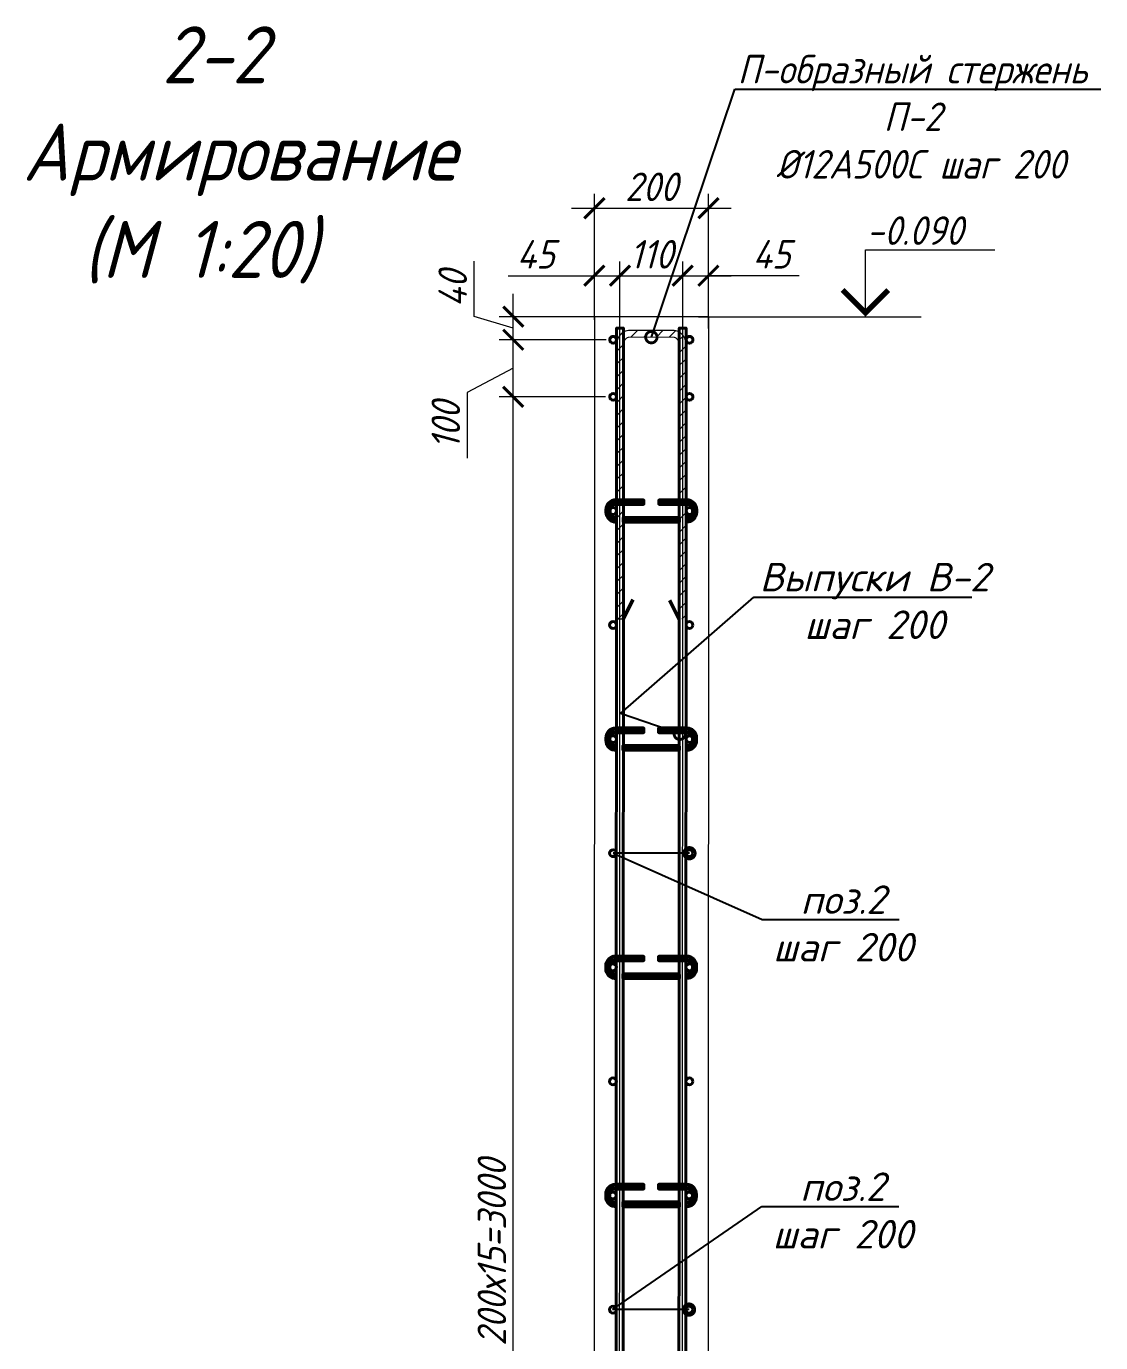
# Model space of a CAD drawing. Header units: millimetres. Extents: x 504091 to 2165846, y 135022 to 442887.
# Drawn here: x 1286869 to 1288753, y 236510 to 238817 of the extents above; entities that cross this region are included whole.
import ezdxf
from ezdxf import colors
from ezdxf.entities.mleader import LeaderData, LeaderLine
from ezdxf.math import Vec2, Vec3

# ---------------------------------------------------------------- set-up
doc = ezdxf.new("R2010")
doc.units = ezdxf.units.MM
doc.layers.get('Defpoints').update_dxf_attribs({"color": 255})
doc.layers.add('!Defpoints', color=255, linetype='Continuous', lineweight=5, plot=False)
for name, color, linetype, lineweight in [('Аннотация', 7, 'Continuous', 9), ('Арматура 12', 26, 'Continuous', 50), ('КР_Арматура 12', 174, 'Continuous', 40), ('Монолит тонкий', 204, 'Continuous', 9), ('Размер', 7, 'Continuous', 13), ('размеры', 7, 'Continuous', 9), ('Размеры КР', 164, 'Continuous', 9)]:
    doc.layers.add(name, color=color, linetype=linetype, lineweight=lineweight)
doc.styles.add('GOST 2.304_new', font='isocpeur.ttf', dxfattribs={"width": 0.9, "oblique": 15})
doc.dimstyles.new('SPDS 1_20', dxfattribs={"dimscale": 20, "dimtxt": 2.5, "dimasz": 1.77, "dimexe": 1.25, "dimexo": 0.625, "dimtad": 1, "dimdec": 0, "dimrnd": 0.001, "dimtxsty": 'GOST 2.304_new', "dimblk": 'ARCHTICK', "dimcen": 2.5, "dimdle": 2, "dimclrt": 256, "dimadec": 0, "dimazin": 2, "dimtfac": 0.75, "dimtdec": 0, "dimtmove": 1, "dimatfit": 3, "dimfxl": 0, "dimtolj": 1, "dimlwd": 9, "dimlwe": 9, "dimarcsym": 0})

# ---------------------------------------------------------------- blocks, each defined once
blk = doc.blocks.new('_ArchTick')
at = {"color": 0, "linetype": 'ByBlock', "const_width": 0.15}
blk.add_lwpolyline([(-0.5, -0.5), (0.5, 0.5)], dxfattribs=at)
blk = doc.blocks.new('*D2861')
at = {"layer": 'Defpoints', "color": 0, "lineweight": 20, "transparency": 16777216}
for p in [(1287723.2, 238167.9), (1287897.3, 238167.9), (1287897.3, 235167.9)]:
    blk.add_point(p, dxfattribs=at)
at = {"layer": 'Размеры КР', "color": 0, "lineweight": 9, "transparency": 16777216}
for p, q in [((1287723.2, 235127.9), (1287723.2, 238207.9)), ((1287884.8, 238167.9), (1287698.2, 238167.9)), ((1287884.8, 235167.9), (1287698.2, 235167.9))]:
    blk.add_line(p, q, dxfattribs=at)
at = {"layer": 'Размеры КР', "color": 0, "lineweight": 9, "transparency": 16777216, "xscale": 35.4, "yscale": 35.4, "zscale": 35.4}
for p, rotation in [((1287723.2, 238167.9), 90), ((1287723.2, 235167.9), 270)]:
    blk.add_blockref('_ArchTick', p, dxfattribs=dict(at, rotation=rotation))
at = {"layer": 'Размеры КР', "lineweight": 20, "transparency": 16777216, "insert": (1287685.7, 236667.9), "char_height": 50, "attachment_point": 5, "rotation": 90, "style": 'GOST 2.304_new'}
blk.add_mtext('\\A1;200х15=3000', dxfattribs=at)
blk = doc.blocks.new('_DotSmall')
at = {"color": 0, "linetype": 'ByBlock', "lineweight": 35, "const_width": 0.5}
blk.add_lwpolyline([(-0.0625, 0, 1), (0.0625, 0, 1)], format="xyb", close=True, dxfattribs=at)
blk = doc.blocks.new('*D2864')
at = {"layer": 'Defpoints', "color": 0, "lineweight": 20, "transparency": 16777216}
for p in [(1287723.2, 238267.9), (1287898.3, 238267.9), (1287897.3, 238167.9)]:
    blk.add_point(p, dxfattribs=at)
at = {"layer": 'Размеры КР', "color": 0, "lineweight": 9, "transparency": 16777216}
for p, q in [((1287723.2, 238127.9), (1287723.2, 238307.9)), ((1287885.8, 238267.9), (1287698.2, 238267.9)), ((1287723.2, 238217.9), (1287642.4, 238175.2)), ((1287642.4, 238175.2), (1287642.4, 238060.3)), ((1287884.8, 238167.9), (1287698.2, 238167.9))]:
    blk.add_line(p, q, dxfattribs=at)
at = {"layer": 'Размеры КР', "color": 0, "lineweight": 9, "transparency": 16777216, "xscale": 35.4, "yscale": 35.4, "zscale": 35.4}
for p, rotation in [((1287723.2, 238267.9), 90), ((1287723.2, 238167.9), 270)]:
    blk.add_blockref('_ArchTick', p, dxfattribs=dict(at, rotation=rotation))
at = {"layer": 'Размеры КР', "lineweight": 20, "transparency": 16777216, "insert": (1287604.9, 238117.8), "char_height": 50, "attachment_point": 5, "rotation": 90, "style": 'GOST 2.304_new'}
blk.add_mtext('\\A1;100', dxfattribs=at)
blk = doc.blocks.new('*D2865')
at = {"layer": 'Defpoints', "color": 0, "lineweight": 20, "transparency": 16777216}
for p in [(1287723.2, 238308.3), (1287948.9, 238308.3), (1287898.3, 238267.9)]:
    blk.add_point(p, dxfattribs=at)
at = {"layer": 'Размеры КР', "color": 0, "lineweight": 9, "transparency": 16777216}
for p, q in [((1287654.5, 238308.7), (1287654.5, 238405.6)), ((1287723.2, 238227.9), (1287723.2, 238348.3)), ((1287723.2, 238288.1), (1287654.5, 238308.7)), ((1287936.4, 238308.3), (1287698.2, 238308.3)), ((1287885.8, 238267.9), (1287698.2, 238267.9))]:
    blk.add_line(p, q, dxfattribs=at)
at = {"layer": 'Размеры КР', "color": 0, "lineweight": 9, "transparency": 16777216, "xscale": 35.4, "yscale": 35.4, "zscale": 35.4}
for p, rotation in [((1287723.2, 238308.3), 90), ((1287723.2, 238267.9), 270)]:
    blk.add_blockref('_ArchTick', p, dxfattribs=dict(at, rotation=rotation))
at = {"layer": 'Размеры КР', "lineweight": 20, "transparency": 16777216, "insert": (1287617, 238357.2), "char_height": 50, "attachment_point": 5, "rotation": 90, "style": 'GOST 2.304_new'}
blk.add_mtext('\\A1;40', dxfattribs=at)
blk = doc.blocks.new('*D2866')
at = {"layer": 'Defpoints', "color": 0, "lineweight": 20, "transparency": 16777216}
for p in [(1287910.3, 238380.2), (1287865.4, 238290.2), (1287910.3, 238279.8)]:
    blk.add_point(p, dxfattribs=at)
at = {"layer": 'Размеры КР', "color": 0, "lineweight": 9, "transparency": 16777216}
for p, q in [((1287865.4, 238302.7), (1287865.4, 238405.2)), ((1287910.3, 238292.3), (1287910.3, 238405.2)), ((1287714.2, 238380.2), (1287865.4, 238380.2)), ((1287825.4, 238380.2), (1287950.3, 238380.2))]:
    blk.add_line(p, q, dxfattribs=at)
at = {"layer": 'Размеры КР', "color": 0, "lineweight": 9, "transparency": 16777216, "xscale": 35.4, "yscale": 35.4, "zscale": 35.4, "rotation": 180}
blk.add_blockref('_ArchTick', (1287865.4, 238380.2), dxfattribs=at)
at = {"layer": 'Размеры КР', "color": 0, "lineweight": 9, "transparency": 16777216, "xscale": 35.4, "yscale": 35.4, "zscale": 35.4}
blk.add_blockref('_ArchTick', (1287910.3, 238380.2), dxfattribs=at)
at = {"layer": 'Размеры КР', "lineweight": 20, "transparency": 16777216, "insert": (1287762.6, 238417.7), "char_height": 50, "attachment_point": 5, "style": 'GOST 2.304_new'}
blk.add_mtext('\\A1;45', dxfattribs=at)
blk = doc.blocks.new('*D2867')
at = {"layer": 'Defpoints', "color": 0, "lineweight": 20, "transparency": 16777216}
for p in [(1288020.3, 238380.2), (1287910.3, 238279.8), (1288020.3, 238284.7)]:
    blk.add_point(p, dxfattribs=at)
at = {"layer": 'Размеры КР', "color": 0, "lineweight": 9, "transparency": 16777216}
for p, q in [((1287910.3, 238292.3), (1287910.3, 238405.2)), ((1288020.3, 238297.2), (1288020.3, 238405.2)), ((1287870.3, 238380.2), (1288060.3, 238380.2))]:
    blk.add_line(p, q, dxfattribs=at)
at = {"layer": 'Размеры КР', "color": 0, "lineweight": 9, "transparency": 16777216, "xscale": 35.4, "yscale": 35.4, "zscale": 35.4, "rotation": 180}
blk.add_blockref('_ArchTick', (1287910.3, 238380.2), dxfattribs=at)
at = {"layer": 'Размеры КР', "color": 0, "lineweight": 9, "transparency": 16777216, "xscale": 35.4, "yscale": 35.4, "zscale": 35.4}
blk.add_blockref('_ArchTick', (1288020.3, 238380.2), dxfattribs=at)
at = {"layer": 'Размеры КР', "lineweight": 20, "transparency": 16777216, "insert": (1287965.3, 238417.7), "char_height": 50, "attachment_point": 5, "style": 'GOST 2.304_new'}
blk.add_mtext('\\A1;110', dxfattribs=at)
blk = doc.blocks.new('*D2868')
at = {"layer": 'Defpoints', "color": 0, "lineweight": 20, "transparency": 16777216}
for p in [(1288065.4, 238380.2), (1288065.4, 238290), (1288020.3, 238284.7)]:
    blk.add_point(p, dxfattribs=at)
at = {"layer": 'Размеры КР', "color": 0, "lineweight": 9, "transparency": 16777216}
for p, q in [((1288020.3, 238297.2), (1288020.3, 238405.2)), ((1288065.4, 238302.5), (1288065.4, 238405.2)), ((1287980.3, 238380.2), (1288105.4, 238380.2)), ((1288224.4, 238380.2), (1288065.4, 238380.2))]:
    blk.add_line(p, q, dxfattribs=at)
at = {"layer": 'Размеры КР', "color": 0, "lineweight": 9, "transparency": 16777216, "xscale": 35.4, "yscale": 35.4, "zscale": 35.4, "rotation": 180}
blk.add_blockref('_ArchTick', (1288020.3, 238380.2), dxfattribs=at)
at = {"layer": 'Размеры КР', "color": 0, "lineweight": 9, "transparency": 16777216, "xscale": 35.4, "yscale": 35.4, "zscale": 35.4}
blk.add_blockref('_ArchTick', (1288065.4, 238380.2), dxfattribs=at)
at = {"layer": 'Размеры КР', "lineweight": 20, "transparency": 16777216, "insert": (1288176, 238417.7), "char_height": 50, "attachment_point": 5, "style": 'GOST 2.304_new'}
blk.add_mtext('\\A1;45', dxfattribs=at)
blk = doc.blocks.new('*D2869')
at = {"layer": 'Defpoints', "color": 0, "lineweight": 20, "transparency": 16777216}
for p in [(1288065.4, 238498.5), (1287865.4, 238290.2), (1288065.4, 238274.9)]:
    blk.add_point(p, dxfattribs=at)
at = {"layer": 'Размеры КР', "color": 0, "lineweight": 9, "transparency": 16777216}
for p, q in [((1287865.4, 238302.7), (1287865.4, 238523.5)), ((1288065.4, 238287.4), (1288065.4, 238523.5)), ((1287825.4, 238498.5), (1288105.4, 238498.5))]:
    blk.add_line(p, q, dxfattribs=at)
at = {"layer": 'Размеры КР', "color": 0, "lineweight": 9, "transparency": 16777216, "xscale": 35.4, "yscale": 35.4, "zscale": 35.4, "rotation": 180}
blk.add_blockref('_ArchTick', (1287865.4, 238498.5), dxfattribs=at)
at = {"layer": 'Размеры КР', "color": 0, "lineweight": 9, "transparency": 16777216, "xscale": 35.4, "yscale": 35.4, "zscale": 35.4}
blk.add_blockref('_ArchTick', (1288065.4, 238498.5), dxfattribs=at)
at = {"layer": 'Размеры КР', "lineweight": 20, "transparency": 16777216, "insert": (1287965.4, 238536), "char_height": 50, "attachment_point": 5, "style": 'GOST 2.304_new'}
blk.add_mtext('\\A1;200', dxfattribs=at)

msp = doc.modelspace()

# ---------------------------------------------------------------- hatches: boundary and pattern name
at = {"layer": 'Размер', "lineweight": 13, "transparency": 33554687}
h = msp.add_hatch(dxfattribs=at)
h.set_pattern_fill('ANSI31', color=256, scale=5)
h.set_pattern_definition([(45, (124134.357, 7772.987), (-11.22532015, 11.22532015), [])])
edge = h.paths.add_edge_path()
edge.add_line((1288003.1908, 238284.435), (1287927.3956, 238284.435))
edge.add_arc((1287927.3956, 238262.535), 21.9, 90, 180)
edge.add_line((1287905.4956, 238262.535), (1287904.153, 237778.3329))
edge.add_line((1287904.153, 237778.3329), (1287916.153, 237778.3057))
edge.add_line((1287916.153, 237778.3057), (1287917.4956, 238262.535))
edge.add_arc((1287927.3956, 238262.535), 9.9, 90, 180, ccw=False)
edge.add_line((1287927.3956, 238272.435), (1288003.1908, 238272.435))
edge.add_arc((1288003.1908, 238262.535), 9.9, 0, 90, ccw=False)
edge.add_line((1288013.0908, 238262.535), (1288014.153, 237778.335))
edge.add_line((1288014.153, 237778.335), (1288026.153, 237778.3327))
edge.add_line((1288026.153, 237778.3327), (1288025.0908, 238262.535))
edge.add_arc((1288003.1908, 238262.535), 21.9, 0, 90)

# ---------------------------------------------------------------- linework, layer by layer
at = {"layer": '!Defpoints', "lineweight": 15, "ltscale": 100}
msp.add_line((1288019.3028, 234874.8304), (1288020.3028, 238300.5225), dxfattribs=at)
msp.add_lwpolyline([(1287885.3028, 234870.8484, 0.414213562), (1287909.3028, 234894.8484), (1287910.3028, 238300.5225)], format="xyb", dxfattribs=at)
at = {"layer": 'Арматура 12', "lineweight": 53, "ltscale": 20}
for p, q in [((1287916.153, 237778.306), (1287933.1433, 237812.771)), ((1288014.153, 237778.3327), (1287997.4854, 237810.6177))]:
    msp.add_line(p, q, dxfattribs=at)
msp.add_lwpolyline([(1288026.153, 237778.3327, 2, 2, 0), (1288025.0908, 238262.535, 2, 2, 0.414213562), (1288003.1908, 238284.435, 2, 2, 0), (1287927.3956, 238284.435, 2, 2, 0.414213562), (1287905.4956, 238262.535, 2, 2, 0), (1287904.153, 237778.3329, 2, 2, 0), (1287916.153, 237778.306, 2, 2, 0), (1287917.4956, 238262.535, 2, 2, -0.414213562), (1287927.3956, 238272.435, 2, 2, 0), (1288003.1908, 238272.435, 2, 2, -0.414213562), (1288013.0908, 238262.535, 2, 2, 0), (1288014.153, 237778.3327, 0, 0, 0)], format="xyseb", close=True, dxfattribs=at)
for points in [[(1287904.2674, 237955.5458, -0.460305877), (1287892.2674, 237965.9402), (1287892.2674, 237969.7855, -0.414213562), (1287902.7674, 237980.2855), (1287951.683, 237980.2855), (1287951.683, 237986.2855), (1287902.7674, 237986.2855, 0.414213562), (1287886.2674, 237969.7855), (1287886.2674, 237965.9402, 0.441038441), (1287904.2674, 237949.4914, 0.242110317)], [(1288026.2674, 237949.4402), (1288027.7674, 237949.4402, 0.414213562), (1288044.2674, 237965.9402), (1288044.2674, 237969.7855, 0.414213562), (1288027.7674, 237986.2855), (1287978.8375, 237986.2855), (1287978.8375, 237980.2855), (1288027.7674, 237980.2855, -0.414213562), (1288038.2674, 237969.7855), (1288038.2674, 237965.9402, -0.414213562), (1288027.7674, 237955.4402), (1288026.2674, 237955.4402)], [(1287904.0912, 237555.5458, -0.460305877), (1287892.0912, 237565.9402), (1287892.0912, 237569.7855, -0.414213562), (1287902.5912, 237580.2855), (1287951.5068, 237580.2855), (1287951.5068, 237586.2855), (1287902.5912, 237586.2855, 0.414213562), (1287886.0912, 237569.7855), (1287886.0912, 237565.9402, 0.441038441), (1287904.0912, 237549.4914, 0.242110317)], [(1288026.0912, 237549.4402), (1288027.5912, 237549.4402, 0.414213562), (1288044.0912, 237565.9402), (1288044.0912, 237569.7855, 0.414213562), (1288027.5912, 237586.2855), (1287978.6613, 237586.2855), (1287978.6613, 237580.2855), (1288027.5912, 237580.2855, -0.414213562), (1288038.0912, 237569.7855), (1288038.0912, 237565.9402, -0.414213562), (1288027.5912, 237555.4402), (1288026.0912, 237555.4402)], [(1287903.9738, 237155.5458, -0.460305877), (1287891.9738, 237165.9402), (1287891.9738, 237169.7855, -0.414213562), (1287902.4738, 237180.2855), (1287951.3894, 237180.2855), (1287951.3894, 237186.2855), (1287902.4738, 237186.2855, 0.414213562), (1287885.9738, 237169.7855), (1287885.9738, 237165.9402, 0.441038441), (1287903.9738, 237149.4914, 0.242110317)], [(1288025.9738, 237149.4402), (1288027.4738, 237149.4402, 0.414213562), (1288043.9738, 237165.9402), (1288043.9738, 237169.7855, 0.414213562), (1288027.4738, 237186.2855), (1287978.5439, 237186.2855), (1287978.5439, 237180.2855), (1288027.4738, 237180.2855, -0.414213562), (1288037.9738, 237169.7855), (1288037.9738, 237165.9402, -0.414213562), (1288027.4738, 237155.4402), (1288025.9738, 237155.4402)], [(1287903.8563, 236755.5458, -0.460305877), (1287891.8563, 236765.9402), (1287891.8563, 236769.7855, -0.414213562), (1287902.3563, 236780.2855), (1287951.2719, 236780.2855), (1287951.2719, 236786.2855), (1287902.3563, 236786.2855, 0.414213562), (1287885.8563, 236769.7855), (1287885.8563, 236765.9402, 0.441038441), (1287903.8563, 236749.4914, 0.242110317)], [(1288025.8563, 236749.4402), (1288027.3563, 236749.4402, 0.414213562), (1288043.8563, 236765.9402), (1288043.8563, 236769.7855, 0.414213562), (1288027.3563, 236786.2855), (1287978.4264, 236786.2855), (1287978.4264, 236780.2855), (1288027.3563, 236780.2855, -0.414213562), (1288037.8563, 236769.7855), (1288037.8563, 236765.9402, -0.414213562), (1288027.3563, 236755.4402), (1288025.8563, 236755.4402)]]:
    msp.add_lwpolyline(points, format="xyb", dxfattribs=at)
for points in [[(1288014.2674, 237955.4402), (1287916.2674, 237955.4402), (1287916.2674, 237949.4402), (1288014.2674, 237949.4402)], [(1288014.0912, 237555.4402), (1287916.0912, 237555.4402), (1287916.0912, 237549.4402), (1288014.0912, 237549.4402)], [(1288013.9738, 237155.4402), (1287915.9738, 237155.4402), (1287915.9738, 237149.4402), (1288013.9738, 237149.4402)], [(1288013.8563, 236755.4402), (1287915.8563, 236755.4402), (1287915.8563, 236749.4402), (1288013.8563, 236749.4402)]]:
    msp.add_lwpolyline(points, close=True, dxfattribs=at)
at = {"layer": 'КР_Арматура 12', "ltscale": 12}
for points in [[(1287885.3028, 234876.8484, 0.414213562), (1287903.3028, 234894.8484), (1287904.2992, 238288.3338), (1287916.2992, 238288.3338), (1287915.3028, 234894.8484, -0.414213562), (1287885.3028, 234864.8484, 0.414213562)], [(1287995.3028, 234876.8484, 0.414213562), (1288013.3028, 234894.8484), (1288014.2992, 238288.3338), (1288026.2992, 238288.3338), (1288025.3028, 234894.8484, -0.414213562), (1287995.3028, 234864.8484, 0.414213562)]]:
    msp.add_lwpolyline(points, format="xyb", dxfattribs=at)
for centre in [(1287898.3028, 238267.8628), (1288032.3028, 238267.8628), (1287898.2674, 238167.8628), (1288032.2674, 238167.8628), (1287898.2674, 237967.8628), (1288032.2674, 237967.8628), (1287898.0912, 237767.8628), (1288032.0912, 237767.8628), (1287898.0912, 237567.8628), (1288032.0912, 237567.8628), (1287898.0912, 237367.8628), (1288032.0912, 237367.8628), (1287897.9738, 237167.8628), (1288031.9738, 237167.8628), (1287897.915, 236967.8627), (1288031.915, 236967.8627), (1287897.8563, 236767.8628), (1288031.8563, 236767.8628), (1287897.7976, 236567.8628), (1288031.7976, 236567.8628)]:
    msp.add_circle(centre, 6, dxfattribs=at)
at = {"layer": 'Монолит тонкий', "lineweight": 13, "ltscale": 100}
for p, q in [((1287865.4125, 238308.3338), (1287864.3028, 235116.67)), ((1288065.4125, 238308.3338), (1287865.4125, 238308.3338)), ((1288065.4125, 238308.3338), (1288064.3028, 235116.67))]:
    msp.add_line(p, q, dxfattribs=at)
at = {"layer": 'размеры', "ltscale": 50}
msp.add_line((1288047.8527, 238308.3338), (1288438.6413, 238308.3338), dxfattribs=at)
msp.add_lwpolyline([(1288340.5722, 238308.3338), (1288340.5722, 238425.2553), (1288567.4208, 238425.2553)], dxfattribs=at)
at = {"layer": 'размеры', "ltscale": 50, "const_width": 9.6}
msp.add_lwpolyline([(1288380.5722, 238355.1221), (1288340.5722, 238315.1221), (1288300.5722, 238355.1221)], dxfattribs=at)

# ---------------------------------------------------------------- texts
at = {"layer": 'Аннотация', "lineweight": 9, "insert": (1286315.7234, 238817.3183), "char_height": 100, "attachment_point": 1, "line_spacing_factor": 1.022766, "style": 'GOST 2.304_new'}
msp.add_mtext_dynamic_manual_height_columns('\\pi791.54186;2-2\\P\\pi490.04186; Армирование  \\P\\pi652.7277;(М 1:20)', width=1780.878636, gutter_width=1000, heights=[793.4837], dxfattribs=at)
at = {"layer": 'размеры', "ltscale": 50, "style": 'GOST 2.304_new', "oblique": 15, "width": 0.9}
msp.add_text('-0.090', height=50, dxfattribs=at).set_placement((1288342.4707, 238434.2446))

# ---------------------------------------------------------------- dimensions: what is measured, and where the dimension line sits
at = {"layer": 'Размеры КР', "lineweight": 20}
for base, p1, p2, picture, middle in [((1288065.4009, 238498.4809), (1287865.4062, 238290.1585), (1288065.4009, 238274.922), '*D2869', (1287965.4035, 238535.9809)), ((1288020.3028, 238380.1558), (1287910.3028, 238279.8301), (1288020.3028, 238284.7165), '*D2867', (1287965.3028, 238417.6558))]:
    dim = msp.add_linear_dim(base=base, p1=p1, p2=p2, dimstyle='SPDS 1_20', dxfattribs=at)
    dim.commit()
    dim.dimension.update_dxf_attribs({"geometry": picture, "text_midpoint": middle})
for base, p1, p2, picture, middle in [((1287910.3028, 238380.1558), (1287865.4062, 238290.1585), (1287910.3028, 238279.8301), '*D2866', (1287762.6268, 238410.6359)), ((1288065.4061, 238380.1558), (1288020.3028, 238284.7165), (1288065.4061, 238290.0079), '*D2868', (1288175.9933, 238397.5927))]:
    dim = msp.add_linear_dim(base=base, p1=p1, p2=p2, dimstyle='SPDS 1_20', dxfattribs=at)
    dim.commit()
    dim.dimension.update_dxf_attribs({"geometry": picture, "text_midpoint": middle, "dimtype": 160})
dim = msp.add_linear_dim(base=(1287723.2225, 238308.3338), p1=(1287898.3028, 238267.8628), p2=(1287948.8749, 238308.3338), angle=90, dimstyle='SPDS 1_20', dxfattribs=at)
dim.commit()
dim.dimension.update_dxf_attribs({"geometry": '*D2865', "text_midpoint": (1287616.9725, 238321.2233)})
dim = msp.add_linear_dim(base=(1287723.2225, 238267.8628), p1=(1287897.3028, 238167.8628), p2=(1287898.3028, 238267.8628), angle=90, dimstyle='SPDS 1_20', dxfattribs=at)
dim.commit()
dim.dimension.update_dxf_attribs({"geometry": '*D2864', "text_midpoint": (1287642.4489, 238162.7409), "dimtype": 160})
dim = msp.add_linear_dim(base=(1287723.2225, 238167.8628), p1=(1287897.3028, 235167.8628), p2=(1287897.3028, 238167.8628), angle=90, text='200х15=<>', dimstyle='SPDS 1_20', dxfattribs=at)
dim.commit()
dim.dimension.update_dxf_attribs({"geometry": '*D2861', "text_midpoint": (1287685.7225, 236667.8628)})

# ---------------------------------------------------------------- leaders
at = {"layer": 'Размер', "ltscale": 20}
ml = msp.add_multileader_mtext('Standard', dxfattribs=at)
ml.set_content('\\A1;П-образный стержень П-2\\P %%C12А500С шаг 200', color=256, style='GOST 2.304_new')
ml.set_leader_properties()
ml.set_arrow_properties(name='DOTSMALL')
ml.build(insert=Vec2(0, 0))
ml.multileader.update_dxf_attribs({"text_left_attachment_type": 6, "text_right_attachment_type": 6, "arrow_head_size": 40})
ctx = ml.context
ctx.base_point, ctx.char_height, ctx.arrow_head_size, ctx.landing_gap_size, ctx.plane_origin = Vec3(1288119.7928, 238707.2064), 50, 40, 0, Vec3(1286269.191, 268273.6942)
ctx.left_attachment, ctx.right_attachment, ctx.text_align_type = 6, 6, 1
notes = []
notes.append((ctx, [(1, (1, 1, 0), (1288111.7928, 238707.2064), (1, 0), 8, [(1, [(1287965.2932, 238272.435)], 0, [])])]))
ctx.mtext.insert, ctx.mtext.rotation, ctx.mtext.width, ctx.mtext.alignment, ctx.mtext.flow_direction = Vec3(1288423.2864, 238767.2064), 6.283185307, 627.027399, 2, 5
ml = msp.add_multileader_mtext('Standard', dxfattribs=at)
ml.set_content('\\A1;{\\W1;Выпуски В-2\\Pшаг 200}', color=256, style='GOST 2.304_new')
ml.set_leader_properties()
ml.set_arrow_properties(name='DOTSMALL')
ml.build(insert=Vec2(0, 0))
ml.multileader.update_dxf_attribs({"text_left_attachment_type": 6, "text_right_attachment_type": 6, "dogleg_length": 4, "arrow_head_size": 40})
ctx = ml.context
ctx.base_point, ctx.char_height, ctx.arrow_head_size, ctx.landing_gap_size, ctx.plane_origin = Vec3(1288153.2181, 237816.79), 50, 40, 0, Vec3(1244163.1919, 528322.2747)
ctx.left_attachment, ctx.right_attachment, ctx.text_align_type = 6, 6, 1
notes.append((ctx, [(1, (1, 1, 0), (1288145.2181, 237816.79), (1, 0), 8, [(1, [(1288015.1013, 237577.2017), (1287911.1013, 237612.9521)], 0, [])])]))
ctx.mtext.insert, ctx.mtext.rotation, ctx.mtext.width, ctx.mtext.alignment, ctx.mtext.flow_direction = Vec3(1288356.6156, 237876.79), 6.283185307, 511.854399, 2, 5
ml = msp.add_multileader_mtext('Standard', dxfattribs=at)
ml.set_content('\\A1;{\\W1;поз.2\\Pшаг 200}', color=256, style='GOST 2.304_new')
ml.set_leader_properties()
ml.set_arrow_properties(name='DOTSMALL')
ml.build(insert=Vec2(0, 0))
ml.multileader.update_dxf_attribs({"text_left_attachment_type": 6, "text_right_attachment_type": 6, "dogleg_length": 4, "arrow_head_size": 40})
ctx = ml.context
ctx.base_point, ctx.char_height, ctx.arrow_head_size, ctx.landing_gap_size, ctx.plane_origin = Vec3(1288167.649, 237251.5204), 50, 40, 0, Vec3(1242520.0326, 528152.6828)
ctx.left_attachment, ctx.right_attachment, ctx.text_align_type = 6, 6, 1
notes.append((ctx, [(1, (1, 1, 0), (1288159.649, 237251.5204), (1, 0), 8, [(0, [(1288032.0912, 237367.8628), (1287898.0912, 237367.8628)], 0, [])])]))
ctx.mtext.insert, ctx.mtext.rotation, ctx.mtext.width, ctx.mtext.alignment, ctx.mtext.flow_direction = Vec3(1288301.5368, 237311.5204), 6.283185307, 511.854399, 2, 5
ml = msp.add_multileader_mtext('Standard', dxfattribs=at)
ml.set_content('\\A1;{\\W1;поз.2\\Pшаг 200}', color=256, style='GOST 2.304_new')
ml.set_leader_properties()
ml.set_arrow_properties(name='DOTSMALL')
ml.build(insert=Vec2(0, 0))
ml.multileader.update_dxf_attribs({"text_left_attachment_type": 6, "text_right_attachment_type": 6, "dogleg_length": 4, "arrow_head_size": 40})
ctx = ml.context
ctx.base_point, ctx.char_height, ctx.arrow_head_size, ctx.landing_gap_size, ctx.plane_origin = Vec3(1288166.8606, 236748.341), 50, 40, 0, Vec3(1242519.2441, 527352.6828)
ctx.left_attachment, ctx.right_attachment, ctx.text_align_type = 6, 6, 1
notes.append((ctx, [(1, (1, 1, 0), (1288158.8606, 236748.341), (1, 0), 8, [(0, [(1288031.3028, 236567.8628), (1287897.3028, 236567.8628)], 0, [])])]))
ctx.mtext.insert, ctx.mtext.rotation, ctx.mtext.width, ctx.mtext.alignment, ctx.mtext.flow_direction = Vec3(1288300.7484, 236808.341), 6.283185307, 511.854399, 2, 5
for ctx, leaders in notes:
    for number, flags, end, landing, length, lines in leaders:
        leader = LeaderData()
        leader.index, (leader.has_last_leader_line, leader.has_dogleg_vector, leader.attachment_direction) = number, flags
        leader.last_leader_point, leader.dogleg_vector, leader.dogleg_length = Vec3(end), Vec3(landing), length
        for number, points, colour, breaks in lines:
            line = LeaderLine()
            line.index, line.vertices, line.color, line.breaks = number, Vec3.list(points), colors.encode_raw_color(colour), breaks
            leader.lines.append(line)
        ctx.leaders.append(leader)

doc.saveas('drawing.dxf')
